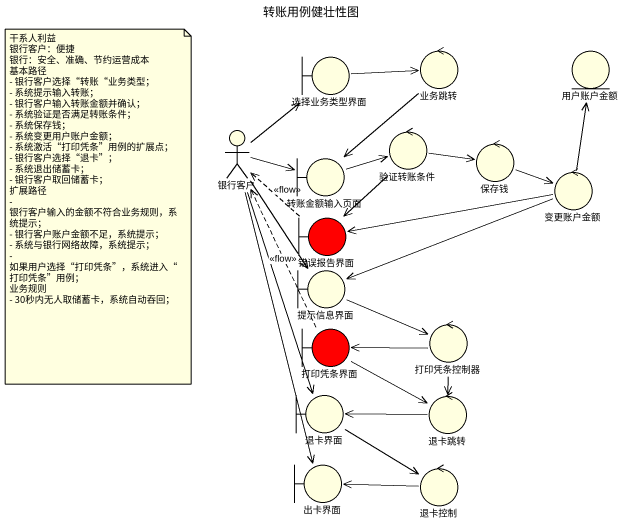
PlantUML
@startuml
title 转账用例健壮性图
boundary 选择业务类型界面 #FFFFE0
control 业务跳转 #FFFFE0
entity 用户账户金额 #FFFFE0
actor 银行客户 #FFFFE0
control 验证转账条件 #FFFFE0
boundary 转账金额输入页面 #FFFFE0
control 保存钱 #FFFFE0
control 变更账户金额 #FFFFE0
boundary 错误报告界面 #FF0000
boundary 提示信息界面 #FFFFE0
boundary 打印凭条界面 #FF0000
control 打印凭条控制器 #FFFFE0
boundary 退卡界面 #FFFFE0
control 退卡跳转 #FFFFE0
boundary 出卡界面 #FFFFE0
control 退卡控制 #FFFFE0
选择业务类型界面 -right-> 业务跳转
业务跳转 --> 转账金额输入页面
银行客户 -up-> 选择业务类型界面
银行客户 -right-> 转账金额输入页面
银行客户 --> 提示信息界面
银行客户 --> 退卡界面
银行客户 --> 出卡界面
验证转账条件 -right-> 保存钱
验证转账条件 --> 错误报告界面
转账金额输入页面 -right-> 验证转账条件
保存钱 -right-> 变更账户金额
变更账户金额 -up-> 用户账户金额
变更账户金额 -left-> 错误报告界面
变更账户金额 -left-> 提示信息界面
错误报告界面 .up.> 银行客户 : <<flow>>
提示信息界面 -right-> 打印凭条控制器
打印凭条界面 .up.> 银行客户 : <<flow>>
打印凭条界面 -right-> 退卡跳转
打印凭条控制器 -left-> 打印凭条界面
打印凭条控制器 --> 退卡跳转
退卡界面 --> 退卡控制
退卡跳转 -left-> 退卡界面
退卡控制 -left-> 出卡界面
note as N1
  干系人利益
  银行客户：便捷
  银行：安全、准确、节约运营成本
  基本路径
  - 银行客户选择“转账“业务类型；
  - 系统提示输入转账；
  - 银行客户输入转账金额并确认；
  - 系统验证是否满足转账条件；
  - 系统保存钱；
  - 系统变更用户账户金额；
  - 系统激活“打印凭条”用例的扩展点；
  - 银行客户选择“退卡”；
  - 系统退出储蓄卡；
  - 银行客户取回储蓄卡；
  扩展路径
  - 银行客户输入的金额不符合业务规则，系统提示；
  - 银行客户账户金额不足，系统提示；
  - 系统与银行网络故障，系统提示；
  - 如果用户选择“打印凭条”，系统进入“打印凭条”用例；
  业务规则
  - 30秒内无人取储蓄卡，系统自动吞回；
end note
@enduml
